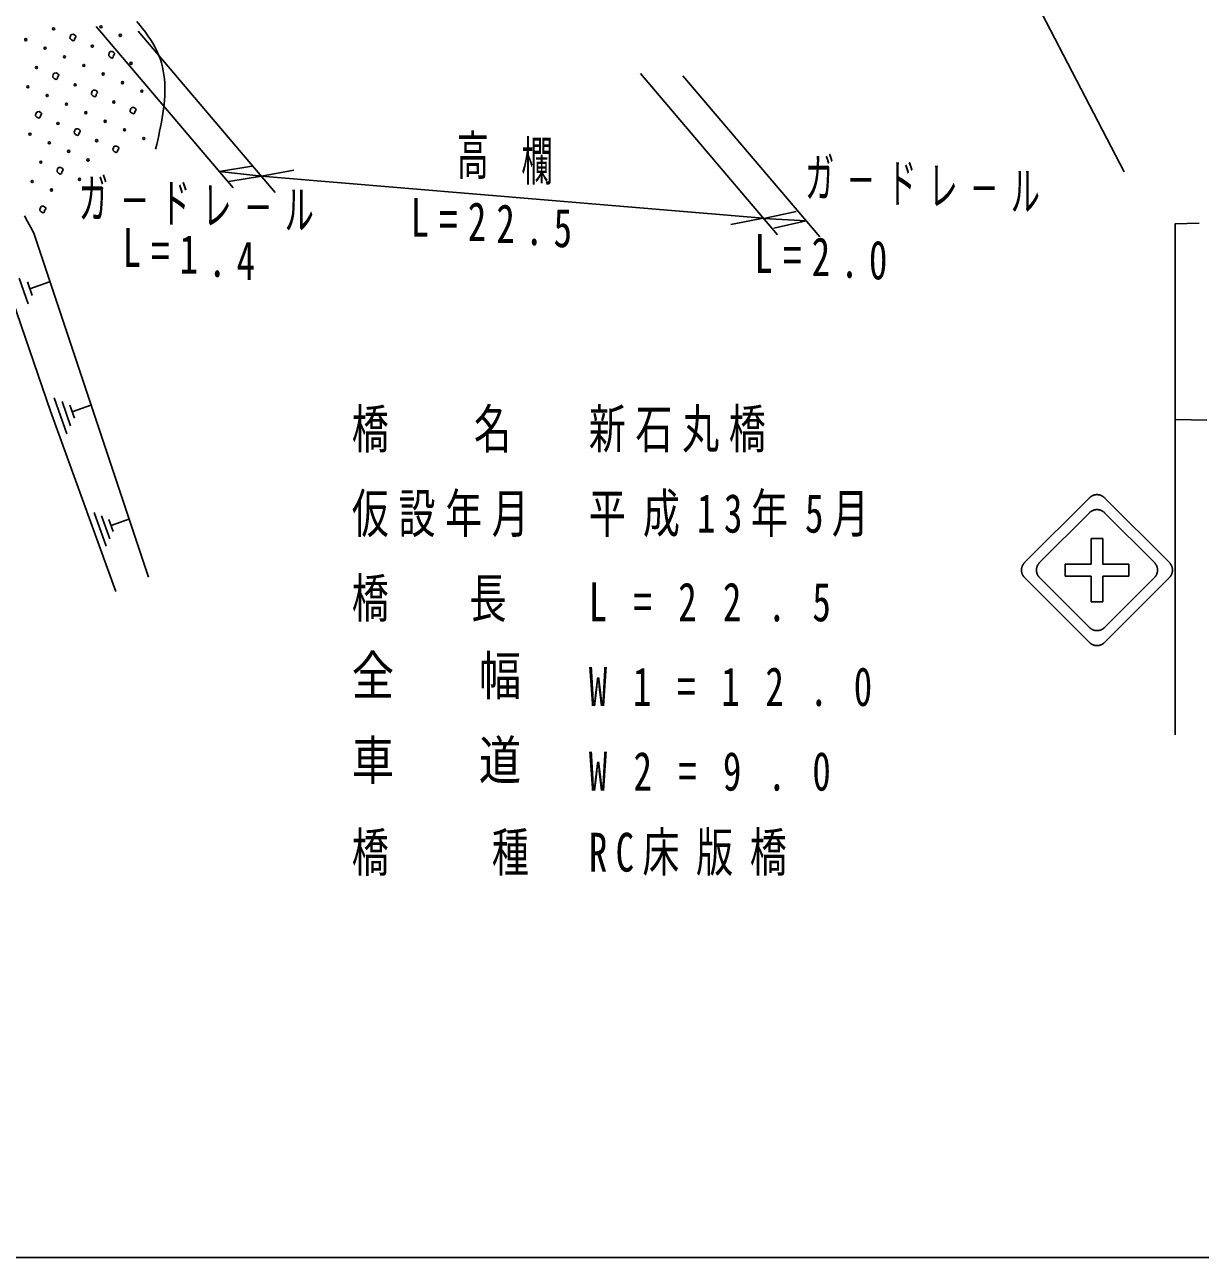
# Model space of a CAD drawing. Units: millimetres, scale not verified. Extents: x 40000 to 680000, y 20000 to 380000.
# Drawn here: x 404100 to 459647, y 205000 to 263249 of the extents above; entities that cross this region are included whole.
import ezdxf
from ezdxf.enums import TextEntityAlignment as Align

# ---------------------------------------------------------------- set-up
doc = ezdxf.new("R2010")
doc.units = ezdxf.units.MM
doc.header["$LTSCALE"] = 1000
doc.layers.add('M-BGD', color=7, linetype='Continuous', lineweight=25)
doc.layers.add('M-TTL-BAND', color=7, linetype='Continuous', lineweight=25)
doc.styles.add('ＭＳ ゴシック', font='')
doc.styles.get('ＭＳ ゴシック').set_extended_font_data('MS Gothic')

msp = doc.modelspace()

# ---------------------------------------------------------------- linework, layer by layer
at = {"layer": 'M-BGD'}
for p, q in [((440791, 285607), (456055, 256289)), ((407475, 263168), (413948, 255545)), ((415935, 255321), (409463, 262943)), ((433199, 260945), (439674, 253324)), ((441671, 253217), (435197, 260838)), ((413301, 256307), (414838, 256556)), ((413301, 256307), (415288, 256083)), ((415288, 256083), (416818, 256376)), ((415288, 256083), (413750, 255834)), ((415288, 256083), (439000, 254099)), ((439000, 254099), (437470, 253806)), ((439026, 254086), (440547, 254425)), ((439026, 254086), (441024, 253979)), ((441024, 253979), (439503, 253640)), ((404537, 253389), (409945, 237140)), ((403842, 251276), (404273, 250058)), ((404458, 250446), (404230, 251090)), ((404344, 250768), (405276, 251097)), ((406097, 243917), (405497, 245615)), ((405865, 245439), (406273, 244285)), ((406448, 244653), (406232, 245263)), ((406340, 244958), (407223, 245270)), ((458505, 244591), (459952, 244552)), ((454411, 240894), (451344, 237827)), ((455118, 240894), (458186, 237827)), ((407958, 238599), (407391, 240202)), ((407738, 240036), (408123, 238946)), ((452051, 237827), (454411, 240187)), ((455118, 240187), (457478, 237827)), ((408289, 239293), (408085, 239870)), ((408187, 239582), (409021, 239876)), ((454485, 237754), (454485, 238974)), ((454485, 238974), (455045, 238974)), ((453265, 237754), (454485, 237754)), ((453265, 237194), (453265, 237754)), ((456265, 237194), (456265, 237754)), ((451344, 237120), (454411, 234053)), ((452051, 237120), (454411, 234760)), ((453265, 237194), (454485, 237194)), ((454485, 237194), (454485, 235974)), ((456265, 237194), (455045, 237194)), ((455045, 237194), (455045, 235974)), ((458186, 237120), (455118, 234053)), ((455118, 234760), (457478, 237120)), ((455045, 235974), (454485, 235974))]:
    msp.add_line(p, q, dxfattribs=at)
for points in [[(409393, 263395), (409535, 263232), (409672, 263067), (409803, 262899), (409927, 262728), (410043, 262554), (410152, 262377), (410252, 262197), (410344, 262015), (410426, 261830), (410499, 261642), (410561, 261452), (410611, 261263), (410652, 261072), (410683, 260879), (410706, 260684), (410720, 260486), (410726, 260287), (410725, 260086), (410718, 259883), (410704, 259679), (410684, 259473), (410659, 259266), (410630, 259058), (410597, 258849), (410560, 258639), (410519, 258428), (410476, 258217), (410432, 258005), (410385, 257793), (410338, 257580), (410290, 257367)], [(404088, 254222), (404237, 253944), (404387, 253666), (404537, 253389)], [(459599, 253876), (458464, 253844), (458464, 229697)], [(402729, 252533), (405325, 244988), (408409, 236470)], [(455118, 240894), (455112, 240900), (455106, 240906), (455099, 240912), (455093, 240918), (455086, 240924), (455079, 240929), (455073, 240935), (455066, 240940), (455059, 240945), (455052, 240950), (455044, 240955), (455037, 240960), (455030, 240965), (455022, 240969), (455015, 240974), (455007, 240978), (455000, 240982), (454992, 240986), (454984, 240990), (454976, 240994), (454968, 240998), (454960, 241001), (454952, 241004), (454944, 241008), (454936, 241011), (454928, 241013), (454919, 241016), (454911, 241019), (454903, 241021), (454894, 241024), (454886, 241026), (454877, 241028), (454869, 241030), (454860, 241032), (454852, 241033), (454843, 241035), (454834, 241036), (454826, 241037), (454817, 241038), (454808, 241039), (454800, 241040), (454791, 241040), (454782, 241040), (454774, 241041), (454765, 241041), (454756, 241041), (454747, 241040), (454739, 241040), (454730, 241040), (454721, 241039), (454713, 241038), (454704, 241037), (454695, 241036), (454687, 241035), (454678, 241033), (454669, 241032), (454661, 241030), (454652, 241028), (454644, 241026), (454635, 241024), (454627, 241021), (454619, 241019), (454610, 241016), (454602, 241013), (454594, 241011), (454586, 241008), (454578, 241004), (454569, 241001), (454561, 240998), (454554, 240994), (454546, 240990), (454538, 240986), (454530, 240982), (454522, 240978), (454515, 240974), (454507, 240969), (454500, 240965), (454492, 240960), (454485, 240955), (454478, 240950), (454471, 240945), (454464, 240940), (454457, 240935), (454450, 240929), (454443, 240924), (454437, 240918), (454430, 240912), (454424, 240906), (454417, 240900), (454411, 240894)], [(455118, 240187), (455112, 240193), (455106, 240199), (455099, 240205), (455093, 240211), (455086, 240217), (455079, 240222), (455073, 240228), (455066, 240233), (455059, 240238), (455052, 240243), (455044, 240248), (455037, 240253), (455030, 240258), (455022, 240262), (455015, 240267), (455007, 240271), (455000, 240275), (454992, 240279), (454984, 240283), (454976, 240287), (454968, 240290), (454960, 240294), (454952, 240297), (454944, 240300), (454936, 240303), (454928, 240306), (454919, 240309), (454911, 240312), (454903, 240314), (454894, 240317), (454886, 240319), (454877, 240321), (454869, 240323), (454860, 240324), (454852, 240326), (454843, 240327), (454834, 240329), (454826, 240330), (454817, 240331), (454808, 240332), (454800, 240332), (454791, 240333), (454782, 240333), (454774, 240334), (454765, 240334), (454756, 240334), (454747, 240333), (454739, 240333), (454730, 240332), (454721, 240332), (454713, 240331), (454704, 240330), (454695, 240329), (454687, 240327), (454678, 240326), (454669, 240324), (454661, 240323), (454652, 240321), (454644, 240319), (454635, 240317), (454627, 240314), (454619, 240312), (454610, 240309), (454602, 240306), (454594, 240303), (454586, 240300), (454578, 240297), (454569, 240294), (454561, 240290), (454554, 240287), (454546, 240283), (454538, 240279), (454530, 240275), (454522, 240271), (454515, 240267), (454507, 240262), (454500, 240258), (454492, 240253), (454485, 240248), (454478, 240243), (454471, 240238), (454464, 240233), (454457, 240228), (454450, 240222), (454443, 240217), (454437, 240211), (454430, 240205), (454424, 240199), (454417, 240193), (454411, 240187)], [(456265, 237754), (455045, 237754), (455045, 238974)], [(451344, 237827), (451338, 237821), (451332, 237815), (451326, 237808), (451320, 237802), (451315, 237795), (451309, 237788), (451304, 237781), (451298, 237774), (451293, 237767), (451288, 237760), (451283, 237753), (451278, 237746), (451274, 237739), (451269, 237731), (451265, 237724), (451260, 237716), (451256, 237708), (451252, 237701), (451248, 237693), (451245, 237685), (451241, 237677), (451237, 237669), (451234, 237661), (451231, 237653), (451228, 237645), (451225, 237636), (451222, 237628), (451220, 237620), (451217, 237611), (451215, 237603), (451213, 237595), (451210, 237586), (451209, 237578), (451207, 237569), (451205, 237560), (451204, 237552), (451203, 237543), (451201, 237535), (451200, 237526), (451200, 237517), (451199, 237508), (451198, 237500), (451198, 237491), (451198, 237482), (451198, 237474), (451198, 237465), (451198, 237456), (451198, 237447), (451199, 237439), (451200, 237430), (451200, 237421), (451201, 237413), (451203, 237404), (451204, 237395), (451205, 237387), (451207, 237378), (451209, 237370), (451210, 237361), (451213, 237353), (451215, 237344), (451217, 237336), (451220, 237327), (451222, 237319), (451225, 237311), (451228, 237303), (451231, 237294), (451234, 237286), (451237, 237278), (451241, 237270), (451245, 237262), (451248, 237254), (451252, 237247), (451256, 237239), (451260, 237231), (451265, 237224), (451269, 237216), (451274, 237209), (451278, 237201), (451283, 237194), (451288, 237187), (451293, 237180), (451298, 237173), (451304, 237166), (451309, 237159), (451315, 237152), (451320, 237146), (451326, 237139), (451332, 237133), (451338, 237126), (451344, 237120)], [(452051, 237827), (452045, 237821), (452039, 237815), (452033, 237808), (452027, 237802), (452022, 237795), (452016, 237788), (452011, 237781), (452005, 237774), (452000, 237767), (451995, 237760), (451990, 237753), (451985, 237746), (451981, 237739), (451976, 237731), (451972, 237724), (451967, 237716), (451963, 237708), (451959, 237701), (451955, 237693), (451952, 237685), (451948, 237677), (451945, 237669), (451941, 237661), (451938, 237653), (451935, 237645), (451932, 237636), (451929, 237628), (451927, 237620), (451924, 237611), (451922, 237603), (451920, 237595), (451918, 237586), (451916, 237578), (451914, 237569), (451912, 237560), (451911, 237552), (451910, 237543), (451909, 237535), (451908, 237526), (451907, 237517), (451906, 237508), (451905, 237500), (451905, 237491), (451905, 237482), (451905, 237474), (451905, 237465), (451905, 237456), (451905, 237447), (451906, 237439), (451907, 237430), (451908, 237421), (451909, 237413), (451910, 237404), (451911, 237395), (451912, 237387), (451914, 237378), (451916, 237370), (451918, 237361), (451920, 237353), (451922, 237344), (451924, 237336), (451927, 237327), (451929, 237319), (451932, 237311), (451935, 237303), (451938, 237294), (451941, 237286), (451945, 237278), (451948, 237270), (451952, 237262), (451955, 237254), (451959, 237247), (451963, 237239), (451967, 237231), (451972, 237224), (451976, 237216), (451981, 237209), (451985, 237201), (451990, 237194), (451995, 237187), (452000, 237180), (452005, 237173), (452011, 237166), (452016, 237159), (452022, 237152), (452027, 237146), (452033, 237139), (452039, 237133), (452045, 237126), (452051, 237120)], [(457478, 237120), (457484, 237126), (457491, 237133), (457496, 237139), (457502, 237146), (457508, 237152), (457513, 237159), (457519, 237166), (457524, 237173), (457529, 237180), (457534, 237187), (457539, 237194), (457544, 237201), (457549, 237209), (457553, 237216), (457558, 237224), (457562, 237231), (457566, 237239), (457570, 237247), (457574, 237254), (457578, 237262), (457582, 237270), (457585, 237278), (457588, 237286), (457592, 237294), (457595, 237303), (457598, 237311), (457600, 237319), (457603, 237327), (457605, 237336), (457608, 237344), (457610, 237353), (457612, 237361), (457614, 237370), (457616, 237378), (457617, 237387), (457619, 237395), (457620, 237404), (457621, 237413), (457622, 237421), (457623, 237430), (457624, 237439), (457624, 237447), (457625, 237456), (457625, 237465), (457625, 237474), (457625, 237482), (457625, 237491), (457624, 237500), (457624, 237508), (457623, 237517), (457622, 237526), (457621, 237534), (457620, 237543), (457619, 237552), (457617, 237560), (457616, 237569), (457614, 237578), (457612, 237586), (457610, 237595), (457608, 237603), (457605, 237611), (457603, 237620), (457600, 237628), (457598, 237636), (457595, 237645), (457592, 237653), (457588, 237661), (457585, 237669), (457582, 237677), (457578, 237685), (457574, 237693), (457570, 237701), (457566, 237708), (457562, 237716), (457558, 237724), (457553, 237731), (457549, 237739), (457544, 237746), (457539, 237753), (457534, 237760), (457529, 237767), (457524, 237774), (457519, 237781), (457513, 237788), (457508, 237795), (457502, 237802), (457496, 237808), (457491, 237815), (457484, 237821), (457478, 237827)], [(458186, 237120), (458192, 237126), (458198, 237133), (458204, 237139), (458209, 237146), (458215, 237152), (458221, 237159), (458226, 237166), (458231, 237173), (458236, 237180), (458242, 237187), (458246, 237194), (458251, 237201), (458256, 237209), (458261, 237216), (458265, 237224), (458269, 237231), (458273, 237239), (458277, 237247), (458281, 237254), (458285, 237262), (458289, 237270), (458292, 237278), (458296, 237286), (458299, 237294), (458302, 237303), (458305, 237311), (458307, 237319), (458310, 237327), (458313, 237336), (458315, 237344), (458317, 237353), (458319, 237361), (458321, 237370), (458323, 237378), (458324, 237387), (458326, 237395), (458327, 237404), (458328, 237413), (458329, 237421), (458330, 237430), (458331, 237439), (458331, 237447), (458332, 237456), (458332, 237465), (458332, 237474), (458332, 237482), (458332, 237491), (458331, 237500), (458331, 237508), (458330, 237517), (458329, 237526), (458328, 237534), (458327, 237543), (458326, 237552), (458324, 237560), (458323, 237569), (458321, 237577), (458319, 237586), (458317, 237595), (458315, 237603), (458313, 237611), (458310, 237620), (458307, 237628), (458305, 237636), (458302, 237645), (458299, 237653), (458296, 237661), (458292, 237669), (458289, 237677), (458285, 237685), (458281, 237693), (458277, 237701), (458273, 237708), (458269, 237716), (458265, 237724), (458261, 237731), (458256, 237739), (458251, 237746), (458246, 237753), (458242, 237760), (458236, 237767), (458231, 237774), (458226, 237781), (458221, 237788), (458215, 237795), (458209, 237802), (458204, 237808), (458198, 237815), (458192, 237821)], [(454411, 234760), (454417, 234754), (454424, 234748), (454430, 234742), (454437, 234736), (454443, 234730), (454450, 234725), (454457, 234719), (454464, 234714), (454471, 234709), (454478, 234704), (454485, 234699), (454492, 234694), (454500, 234689), (454507, 234685), (454515, 234680), (454522, 234676), (454530, 234672), (454538, 234668), (454546, 234664), (454554, 234660), (454561, 234657), (454569, 234653), (454578, 234650), (454586, 234647), (454594, 234644), (454602, 234641), (454610, 234638), (454619, 234635), (454627, 234633), (454635, 234631), (454644, 234628), (454652, 234626), (454661, 234624), (454669, 234623), (454678, 234621), (454687, 234620), (454695, 234618), (454704, 234617), (454713, 234616), (454721, 234615), (454730, 234615), (454739, 234614), (454747, 234614), (454756, 234614), (454765, 234613), (454774, 234614), (454782, 234614), (454791, 234614), (454800, 234615), (454808, 234615), (454817, 234616), (454826, 234617), (454834, 234618), (454843, 234620), (454852, 234621), (454860, 234623), (454869, 234624), (454877, 234626), (454886, 234628), (454894, 234631), (454903, 234633), (454911, 234635), (454919, 234638), (454928, 234641), (454936, 234644), (454944, 234647), (454952, 234650), (454960, 234653), (454968, 234657), (454976, 234660), (454984, 234664), (454992, 234668), (455000, 234672), (455007, 234676), (455015, 234680), (455022, 234685), (455030, 234689), (455037, 234694), (455044, 234699), (455052, 234704), (455059, 234709), (455066, 234714), (455073, 234719), (455079, 234725), (455086, 234730), (455093, 234736), (455099, 234742), (455106, 234748), (455112, 234754), (455118, 234760)], [(454411, 234053), (454417, 234047), (454424, 234041), (454430, 234035), (454437, 234029), (454443, 234023), (454450, 234018), (454457, 234012), (454464, 234007), (454471, 234002), (454478, 233997), (454485, 233992), (454492, 233987), (454500, 233982), (454507, 233978), (454515, 233973), (454522, 233969), (454530, 233965), (454538, 233961), (454546, 233957), (454554, 233953), (454561, 233950), (454569, 233946), (454578, 233943), (454586, 233940), (454594, 233937), (454602, 233934), (454610, 233931), (454619, 233928), (454627, 233926), (454635, 233923), (454644, 233921), (454652, 233919), (454661, 233917), (454669, 233916), (454678, 233914), (454687, 233913), (454695, 233911), (454704, 233910), (454713, 233909), (454721, 233908), (454730, 233908), (454739, 233907), (454747, 233907), (454756, 233906), (454765, 233906), (454774, 233906), (454782, 233907), (454791, 233907), (454800, 233908), (454808, 233908), (454817, 233909), (454826, 233910), (454834, 233911), (454843, 233913), (454852, 233914), (454860, 233916), (454869, 233917), (454877, 233919), (454886, 233921), (454894, 233923), (454903, 233926), (454911, 233928), (454919, 233931), (454928, 233934), (454936, 233937), (454944, 233940), (454952, 233943), (454960, 233946), (454968, 233950), (454976, 233953), (454984, 233957), (454992, 233961), (455000, 233965), (455007, 233969), (455015, 233973), (455022, 233978), (455030, 233982), (455037, 233987), (455044, 233992), (455052, 233997), (455059, 234002), (455066, 234007), (455073, 234012), (455079, 234018), (455086, 234023), (455093, 234029), (455099, 234035), (455106, 234041), (455112, 234047)]]:
    msp.add_lwpolyline(points, dxfattribs=at)
for points in [[(406245, 262589), (406242, 262645), (406267, 262700), (406268, 262745), (406329, 262788), (406410, 262794), (406477, 262755), (406516, 262719), (406522, 262670), (406467, 262597), (406462, 262543), (406448, 262512), (406394, 262485), (406307, 262529)], [(408073, 261776), (408070, 261833), (408094, 261887), (408096, 261933), (408157, 261976), (408238, 261981), (408304, 261942), (408344, 261906), (408350, 261857), (408294, 261784), (408289, 261731), (408275, 261700), (408222, 261673), (408134, 261716)], [(405433, 260761), (405430, 260818), (405454, 260872), (405456, 260918), (405517, 260961), (405598, 260966), (405664, 260927), (405704, 260891), (405710, 260842), (405654, 260769), (405649, 260716), (405635, 260685), (405582, 260658), (405494, 260701)], [(407260, 259949), (407258, 260005), (407282, 260060), (407283, 260105), (407344, 260148), (407426, 260154), (407492, 260115), (407532, 260079), (407538, 260030), (407482, 259957), (407477, 259903), (407463, 259872), (407409, 259845), (407322, 259889)], [(409088, 259136), (409085, 259193), (409109, 259247), (409111, 259293), (409172, 259336), (409253, 259341), (409319, 259302), (409359, 259266), (409365, 259217), (409310, 259144), (409304, 259091), (409291, 259060), (409237, 259033), (409149, 259076)], [(404620, 258934), (404618, 258990), (404642, 259045), (404643, 259090), (404704, 259133), (404786, 259139), (404852, 259100), (404892, 259064), (404898, 259015), (404842, 258942), (404837, 258888), (404823, 258857), (404769, 258830), (404682, 258874)], [(406448, 258121), (406445, 258178), (406469, 258232), (406471, 258278), (406532, 258321), (406613, 258326), (406679, 258287), (406719, 258251), (406725, 258202), (406670, 258129), (406664, 258076), (406651, 258045), (406597, 258018), (406509, 258061)], [(408275, 257309), (408273, 257365), (408297, 257420), (408298, 257465), (408359, 257508), (408441, 257514), (408507, 257475), (408547, 257439), (408553, 257390), (408497, 257317), (408492, 257263), (408478, 257232), (408424, 257205), (408337, 257249)], [(405635, 256294), (405633, 256350), (405657, 256405), (405658, 256450), (405719, 256493), (405801, 256499), (405867, 256460), (405907, 256424), (405913, 256375), (405857, 256302), (405852, 256248), (405838, 256217), (405784, 256190), (405697, 256234)], [(404823, 254466), (404820, 254523), (404844, 254577), (404846, 254623), (404907, 254665), (404988, 254671), (405055, 254632), (405094, 254596), (405100, 254547), (405045, 254474), (405039, 254421), (405026, 254390), (404972, 254363), (404884, 254406)]]:
    msp.add_lwpolyline(points, close=True, dxfattribs=at)
for centre in [(405471, 263049), (407705, 263150), (408619, 262744), (404151, 262541), (405065, 262135), (407299, 262236), (405979, 261729), (404659, 261221), (406893, 261322), (407806, 260916), (409126, 261424), (406486, 260409), (408720, 260510), (404253, 260307), (405166, 259901), (409634, 260104), (406080, 259495), (408314, 259596), (405674, 258581), (406994, 259089), (407908, 258682), (404354, 258074), (408821, 258276), (405268, 257667), (407501, 257769), (409735, 257870), (406181, 257261), (407095, 256855), (404861, 256754), (404455, 255840), (406689, 255941), (405369, 255434)]:
    msp.add_circle(centre, 50, dxfattribs=at)
at = {"layer": 'M-TTL-BAND'}
msp.add_line((40000, 205000), (579000, 205000), dxfattribs=at)

# ---------------------------------------------------------------- texts
at = {"layer": 'M-BGD', "style": 'ＭＳ ゴシック'}
for s, width, p in [('高', 0.6, (424523, 255602)), ('欄', 0.6, (427560, 255342)), ('ガ', 0.55, (440977, 254556)), ('ド', 0.55, (444863, 254298)), ('レ', 0.55, (446806, 254169)), ('ル', 0.55, (450692, 253911)), ('ガ', 0.55, (406666, 253575)), ('ド', 0.55, (410554, 253357)), ('－', 0.55, (442920, 254427)), ('レ', 0.55, (412499, 253249)), ('ル', 0.55, (416387, 253031)), ('－', 0.55, (448749, 254040)), ('－', 0.55, (408610, 253466)), ('－', 0.55, (414443, 253140)), ('L', 0.7, (422335, 252678)), ('2', 0.7, (425037, 252480)), ('2', 0.7, (426388, 252381)), ('=', 0.7, (423686, 252579)), ('5', 0.7, (429090, 252182)), ('L', 0.7, (408727, 251250)), ('=', 0.7, (410073, 251094)), ('1', 0.7, (411419, 250939)), ('4', 0.7, (414110, 250627)), ('.', 0.7, (427739, 252281)), ('L', 0.7, (438579, 250966)), ('2', 0.7, (441284, 250815)), ('0', 0.7, (443989, 250664)), ('=', 0.7, (439931, 250891)), ('.', 0.7, (412764, 250783)), ('.', 0.7, (442636, 250739)), ('全\u3000\u3000幅', 0.8, (419555, 231026)), ('車\u3000\u3000道', 0.8, (419555, 227026))]:
    msp.add_text(s, height=1833, dxfattribs=dict(at, width=width)).set_placement(p, align=Align.BOTTOM_LEFT)
at = {"layer": 'M-BGD', "char_height": 1833, "attachment_point": 7, "style": 'ＭＳ ゴシック'}
for s, insert in [('\\T1.32;\\W0.7;橋\u3000\\~名', (419555, 243026)), ('\\T1.26;\\W0.7;新石丸橋\\~', (430754, 243026)), ('\\T1.26;\\W0.7;仮設年月\\~', (419555, 239026)), ('\\T1.46;\\W0.7;平成13年5月', (430754, 239026)), ('\\T1.59;\\W0.7;橋\\~\\~長', (419555, 235026)), ('\\T2.42;\\W0.7;L=22.5', (430754, 235026)), ('\\T2.39;\\W0.7;W1=12.0', (430754, 231026)), ('\\T2.42;\\W0.7;W2=9.0', (430754, 227026)), ('\\T1.26;\\W0.7;橋\u3000\u3000種\\~', (419555, 223026)), ('\\T1.45;\\W0.7;RC床版橋', (430754, 223026))]:
    msp.add_mtext(s, dxfattribs=dict(at, insert=insert))

doc.saveas('drawing.dxf')
